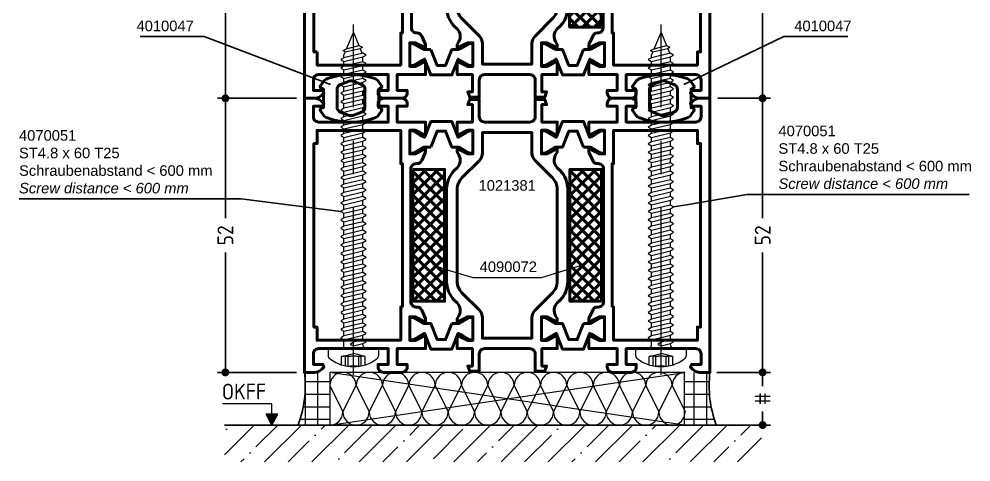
# Model space of a CAD drawing. Header units: millimetres. Extents: x 15 to 195, y 32 to 252.
# Drawn here: x 14.7 to 195.4, y 32.4 to 116.4 of the extents above; entities that cross this region are included whole.
import ezdxf

# ---------------------------------------------------------------- set-up
doc = ezdxf.new("R2010")
doc.units = ezdxf.units.MM
doc.linetypes.add('CENTER', pattern=[50.8, 31.75, -6.35, 6.35, -6.35])
doc.linetypes.add('HIDDEN', pattern=[9.525, 6.35, -3.175])
for name, color, linetype, lineweight in [('AM_5', 3, 'Continuous', 25), ('AM_C', 50, 'Continuous', 50), ('AM_S', 80, 'Continuous', 50), ('Cent3', 70, 'CENTER', 18), ('CHide4', 10, 'HIDDEN', 13), ('Cont2', 2, 'Continuous', 25), ('Cont3', 70, 'Continuous', 18), ('Cont4', 10, 'Continuous', 13)]:
    doc.layers.add(name, color=color, linetype=linetype, lineweight=lineweight)
doc.layers.add('WBC-GER-ENG', color=7, linetype='Continuous')
doc.styles.add('HBS_DIMTEXTSTYLE', font='isocp.shx')
doc.styles.add('SWISSL', font='swissl.ttf')
doc.dimstyles.new('Konstruktionsschnitt 1-1$0', dxfattribs={"dimscale": 0, "dimtxt": 3, "dimasz": 1.5, "dimexe": 1.5, "dimexo": 1.5, "dimgap": 1.5, "dimtad": 0, "dimdsep": 46, "dimtxsty": 'HBS_DIMTEXTSTYLE', "dimblk": 'PUNKT', "dimcen": 0, "dimclrd": 3, "dimclre": 3, "dimclrt": 2, "dimadec": 1, "dimazin": 2, "dimtfac": 0.7, "dimtofl": 0, "dimtmove": 0, "dimatfit": 3, "dimfxl": 0, "dimtolj": 1, "dimtzin": 0, "dimarcsym": 0})

# ---------------------------------------------------------------- blocks, each defined once
blk = doc.blocks.new('PUNKT')
at = {"color": 0, "linetype": 'Continuous'}
blk.add_line((-0.5, 0), (-1, 0), dxfattribs=at)
at = {"color": 0, "linetype": 'Continuous', "const_width": 0.5}
blk.add_lwpolyline([(-0.25, 0, 1), (0.25, 0, 1)], format="xyb", close=True, dxfattribs=at)
blk = doc.blocks.new('*D6')
at = {"layer": 'AM_5', "color": 3, "lineweight": -2, "transparency": 16777216}
for p, q in [((67.56, 218.39), (52.36, 218.39)), ((53.86, 216.89), (53.86, 163.49)), ((53.86, 102.89), (53.86, 156.29)), ((67.36, 101.39), (52.36, 101.39))]:
    blk.add_line(p, q, dxfattribs=at)
at = {"layer": 'AM_5', "color": 3, "lineweight": -2, "transparency": 16777216, "xscale": 1.5, "yscale": 1.5, "zscale": 1.5}
for p, rotation in [((53.86, 218.39), 90), ((53.86, 101.39), 270)]:
    blk.add_blockref('PUNKT', p, dxfattribs=dict(at, rotation=rotation))
at = {"layer": 'AM_5', "color": 2, "transparency": 16777216, "insert": (53.86, 159.89), "char_height": 3, "attachment_point": 5, "rotation": 90, "style": 'HBS_DIMTEXTSTYLE'}
blk.add_mtext('\\A1;117', dxfattribs=at)
blk = doc.blocks.new('*D7')
at = {"layer": 'AM_5', "color": 3, "lineweight": -2, "transparency": 16777216}
for p, q in [((147.36, 193.39), (157.36, 193.39)), ((155.86, 191.89), (155.86, 150.69)), ((155.86, 102.89), (155.86, 144.09)), ((147.36, 101.39), (157.36, 101.39))]:
    blk.add_line(p, q, dxfattribs=at)
at = {"layer": 'AM_5', "color": 3, "lineweight": -2, "transparency": 16777216, "xscale": 1.5, "yscale": 1.5, "zscale": 1.5}
for p, rotation in [((155.86, 193.39), 90), ((155.86, 101.39), 270)]:
    blk.add_blockref('PUNKT', p, dxfattribs=dict(at, rotation=rotation))
at = {"layer": 'AM_5', "color": 2, "transparency": 16777216, "insert": (155.86, 147.39), "char_height": 3, "attachment_point": 5, "rotation": 90, "style": 'HBS_DIMTEXTSTYLE'}
blk.add_mtext('\\A1;92', dxfattribs=at)
blk = doc.blocks.new('*D15')
at = {"layer": 'AM_5', "color": 3, "lineweight": -2, "transparency": 16777216}
for p, q in [((67.36, 101.39), (52.36, 101.39)), ((53.86, 99.89), (53.86, 78.63)), ((53.86, 50.89), (53.86, 72.15)), ((67.36, 49.39), (52.36, 49.39))]:
    blk.add_line(p, q, dxfattribs=at)
at = {"layer": 'AM_5', "color": 3, "lineweight": -2, "transparency": 16777216, "xscale": 1.5, "yscale": 1.5, "zscale": 1.5}
for p, rotation in [((53.86, 101.39), 90), ((53.86, 49.39), 270)]:
    blk.add_blockref('PUNKT', p, dxfattribs=dict(at, rotation=rotation))
at = {"layer": 'AM_5', "color": 2, "transparency": 16777216, "insert": (53.86, 75.39), "char_height": 3, "attachment_point": 5, "rotation": 90, "style": 'HBS_DIMTEXTSTYLE'}
blk.add_mtext('\\A1;52', dxfattribs=at)
blk = doc.blocks.new('*D16')
at = {"layer": 'AM_5', "color": 3, "lineweight": -2, "transparency": 16777216}
for p, q in [((147.36, 101.39), (157.36, 101.39)), ((155.86, 99.89), (155.86, 78.63)), ((155.86, 50.89), (155.86, 72.15)), ((147.36, 49.39), (157.36, 49.39))]:
    blk.add_line(p, q, dxfattribs=at)
at = {"layer": 'AM_5', "color": 3, "lineweight": -2, "transparency": 16777216, "xscale": 1.5, "yscale": 1.5, "zscale": 1.5}
for p, rotation in [((155.86, 101.39), 90), ((155.86, 49.39), 270)]:
    blk.add_blockref('PUNKT', p, dxfattribs=dict(at, rotation=rotation))
at = {"layer": 'AM_5', "color": 2, "transparency": 16777216, "insert": (155.86, 75.39), "char_height": 3, "attachment_point": 5, "rotation": 90, "style": 'HBS_DIMTEXTSTYLE'}
blk.add_mtext('\\A1;52', dxfattribs=at)
blk = doc.blocks.new('ws4070051')
at = {"layer": 'Cent3'}
blk.add_line((0, 5), (0, -61.5), dxfattribs=at)
at = {"layer": 'CHide4', "ltscale": 0.5}
for points in [[(-2.25, 3.14), (-2.25, 1.5)], [(-1.5, 3.34), (-1.5, 1.44)], [(-1, 3.43), (-1, 1.5)], [(1, 3.43), (1, 1.5)], [(1.5, 3.34), (1.5, 1.44)], [(2.25, 3.14), (2.25, 1.5)], [(-2.25, 1.5), (0, 0.9)], [(2.25, 1.5), (0, 0.9)]]:
    blk.add_lwpolyline(points, dxfattribs=at)
for centre, radius, start, end in [((0, 6.79), 3.5, 253.4149, 286.5851), ((-1.62, 4.82), 3.38, 259.3357, 280.6643), ((0, 9.6), 8.16, 262.9585, 277.0415), ((1.62, 4.82), 3.38, 259.3357, 280.6643)]:
    blk.add_arc(centre, radius, start, end, dxfattribs=at)
at = {"layer": 'Cont4'}
blk.add_line((-1.79, -0.7), (-1.79, -0.95), dxfattribs=at)
blk.add_lwpolyline([(0, 3.5, -0.163834), (4.35, 2.03, -0.234469), (4.75, 1.24), (4.75, 0), (-4.75, 0), (-4.75, 1.24, -0.234469), (-4.35, 2.03, -0.163834)], format="xyb", close=True, dxfattribs=at)
for points in [[(0, -0.52), (-1.79, -0.95), (-2.4, -1.3), (-1.79, -1.65), (0, -1.23), (0.61, -0.77), (0, -0.52)], [(-1.79, -1.65), (-1.79, -2.55)], [(-1.79, -1.65), (-1.79, -2.35)], [(1.79, -0.7), (1.79, -1.69)], [(-1.79, -3.25), (-1.79, -3.95)], [(-1.79, -3.25), (-1.79, -4.15)], [(1.79, -2.41), (1.79, -3.29)], [(-1.79, -4.85), (-1.79, -5.55)], [(-1.79, -4.85), (-1.79, -5.75)], [(1.79, -4.01), (1.79, -4.89)], [(-1.79, -6.45), (-1.79, -7.15)], [(-1.79, -6.45), (-1.79, -7.35)], [(1.79, -5.61), (1.79, -6.49)], [(1.79, -7.21), (1.79, -8.09)], [(-1.79, -8.05), (-1.79, -8.75)], [(-1.79, -8.05), (-1.79, -8.95)], [(1.79, -8.81), (1.79, -9.69)], [(-1.79, -9.65), (-1.79, -10.35)], [(-1.79, -9.65), (-1.79, -10.55)], [(1.79, -10.41), (1.79, -11.29)], [(-1.79, -11.25), (-1.79, -11.95)], [(-1.79, -11.25), (-1.79, -12.15)], [(1.79, -12.01), (1.79, -12.89)], [(-1.79, -12.85), (-1.79, -13.55)], [(-1.79, -12.85), (-1.79, -13.75)], [(-1.79, -14.45), (-1.79, -15.15)], [(-1.79, -14.45), (-1.79, -15.35)], [(1.79, -13.61), (1.79, -14.49)], [(-1.79, -16.05), (-1.79, -16.75)], [(-1.79, -16.05), (-1.79, -16.95)], [(1.79, -15.21), (1.79, -16.09)], [(-1.79, -17.65), (-1.79, -18.35)], [(-1.79, -17.65), (-1.79, -18.55)], [(1.79, -16.81), (1.79, -17.69)], [(-1.79, -19.25), (-1.79, -19.95)], [(-1.79, -19.25), (-1.79, -20.15)], [(1.79, -18.41), (1.79, -19.29)], [(-1.79, -20.85), (-1.79, -21.55)], [(-1.79, -20.85), (-1.79, -21.75)], [(1.79, -20.01), (1.79, -20.89)], [(1.79, -21.61), (1.79, -22.49)], [(-1.79, -22.45), (-1.79, -23.15)], [(-1.79, -22.45), (-1.79, -23.35)], [(1.79, -23.21), (1.79, -24.09)], [(-1.79, -24.05), (-1.79, -24.75)], [(-1.79, -24.05), (-1.79, -24.95)], [(1.79, -24.81), (1.79, -25.69)], [(-1.79, -25.65), (-1.79, -26.35)], [(-1.79, -25.65), (-1.79, -26.55)], [(1.79, -26.41), (1.79, -27.29)], [(-1.79, -27.25), (-1.79, -27.95)], [(-1.79, -27.25), (-1.79, -28.15)], [(-1.79, -28.85), (-1.79, -29.55)], [(-1.79, -28.85), (-1.79, -29.75)], [(1.79, -28.01), (1.79, -28.89)], [(-1.79, -30.45), (-1.79, -31.35)], [(-1.79, -30.45), (-1.79, -31.15)], [(1.79, -29.61), (1.79, -30.49)], [(-1.79, -32.05), (-1.79, -32.95)], [(1.79, -31.21), (1.79, -32.09)], [(-1.79, -33.65), (-1.79, -34.55)], [(1.79, -32.81), (1.79, -33.69)], [(-1.79, -35.25), (-1.79, -36.15)], [(1.79, -34.41), (1.79, -35.29)], [(1.79, -36.01), (1.79, -36.89)], [(-1.79, -36.85), (-1.79, -37.75)], [(1.79, -37.61), (1.79, -38.49)], [(-1.79, -38.45), (-1.79, -39.35)], [(1.79, -39.21), (1.79, -40.09)], [(-1.79, -40.05), (-1.79, -40.95)], [(1.79, -40.81), (1.79, -41.69)], [(-1.79, -41.65), (-1.79, -42.55)], [(-1.79, -43.25), (-1.79, -44.15)], [(1.79, -42.41), (1.79, -43.29)], [(-1.79, -44.85), (-1.79, -45.75)], [(1.79, -44.01), (1.79, -44.89)], [(-1.79, -46.45), (-1.79, -47.35)], [(1.79, -45.61), (1.79, -46.49)], [(-1.79, -48.05), (-1.79, -48.95)], [(1.79, -47.21), (1.79, -48.09)], [(-1.79, -49.65), (-1.79, -50.55)], [(1.79, -48.81), (1.79, -49.69)], [(1.79, -50.41), (1.79, -51.29)], [(-1.79, -51.25), (-1.79, -52.15)], [(1.79, -52.01), (1.79, -52.89)], [(-1.79, -52.85), (-1.79, -53.75)], [(1.79, -53.61), (1.79, -54.49)], [(-1.79, -54.45), (-1.79, -55.35)], [(-1.28, -56.91), (-1.65, -56.02)], [(1.79, -55.68), (1.55, -56.27)], [(1.79, -55.21), (1.79, -55.68)], [(1.29, -56.88), (0, -60), (-1.02, -57.53)]]:
    blk.add_lwpolyline(points, dxfattribs=at)
for points in [[(1.79, -2.41), (2.41, -2.05), (1.79, -1.69), (-1.79, -2.55), (-2.4, -2.9), (-1.79, -3.25)], [(1.79, -4.01), (2.41, -3.65), (1.79, -3.29), (-1.79, -4.15), (-2.4, -4.5), (-1.79, -4.85)], [(1.79, -5.61), (2.41, -5.25), (1.79, -4.89), (-1.79, -5.75), (-2.4, -6.1), (-1.79, -6.45)], [(1.79, -7.21), (2.41, -6.85), (1.79, -6.49), (-1.79, -7.35), (-2.4, -7.7), (-1.79, -8.05)], [(1.79, -8.81), (2.41, -8.45), (1.79, -8.09), (-1.79, -8.95), (-2.4, -9.3), (-1.79, -9.65)], [(1.79, -10.41), (2.41, -10.05), (1.79, -9.69), (-1.79, -10.55), (-2.4, -10.9), (-1.79, -11.25)], [(1.79, -12.01), (2.41, -11.65), (1.79, -11.29), (-1.79, -12.15), (-2.4, -12.5), (-1.79, -12.85)], [(1.79, -13.61), (2.41, -13.25), (1.79, -12.89), (-1.79, -13.75), (-2.4, -14.1), (-1.79, -14.45)], [(1.79, -15.21), (2.41, -14.85), (1.79, -14.49), (-1.79, -15.35), (-2.4, -15.7), (-1.79, -16.05)], [(1.79, -16.81), (2.41, -16.45), (1.79, -16.09), (-1.79, -16.95), (-2.4, -17.3), (-1.79, -17.65)], [(1.79, -18.41), (2.41, -18.05), (1.79, -17.69), (-1.79, -18.55), (-2.4, -18.9), (-1.79, -19.25)], [(1.79, -20.01), (2.41, -19.65), (1.79, -19.29), (-1.79, -20.15), (-2.4, -20.5), (-1.79, -20.85)], [(1.79, -21.61), (2.41, -21.25), (1.79, -20.89), (-1.79, -21.75), (-2.4, -22.1), (-1.79, -22.45)], [(1.79, -23.21), (2.41, -22.85), (1.79, -22.49), (-1.79, -23.35), (-2.4, -23.7), (-1.79, -24.05)], [(1.79, -24.81), (2.41, -24.45), (1.79, -24.09), (-1.79, -24.95), (-2.4, -25.3), (-1.79, -25.65)], [(1.79, -26.41), (2.41, -26.05), (1.79, -25.69), (-1.79, -26.55), (-2.4, -26.9), (-1.79, -27.25)], [(1.79, -28.01), (2.41, -27.65), (1.79, -27.29), (-1.79, -28.15), (-2.4, -28.5), (-1.79, -28.85)], [(1.79, -29.61), (2.41, -29.25), (1.79, -28.89), (-1.79, -29.75), (-2.4, -30.1), (-1.79, -30.45)], [(1.79, -31.21), (2.41, -30.85), (1.79, -30.49), (-1.79, -31.35), (-2.4, -31.7), (-1.79, -32.05)], [(1.79, -32.81), (2.41, -32.45), (1.79, -32.09), (-1.79, -32.95), (-2.4, -33.3), (-1.79, -33.65)], [(1.79, -34.41), (2.41, -34.05), (1.79, -33.69), (-1.79, -34.55), (-2.4, -34.9), (-1.79, -35.25)], [(1.79, -36.01), (2.41, -35.65), (1.79, -35.29), (-1.79, -36.15), (-2.4, -36.5), (-1.79, -36.85)], [(1.79, -37.61), (2.41, -37.25), (1.79, -36.89), (-1.79, -37.75), (-2.4, -38.1), (-1.79, -38.45)], [(1.79, -39.21), (2.41, -38.85), (1.79, -38.49), (-1.79, -39.35), (-2.4, -39.7), (-1.79, -40.05)], [(1.79, -40.81), (2.41, -40.45), (1.79, -40.09), (-1.79, -40.95), (-2.4, -41.3), (-1.79, -41.65)], [(1.79, -42.41), (2.41, -42.05), (1.79, -41.69), (-1.79, -42.55), (-2.4, -42.9), (-1.79, -43.25)], [(1.79, -44.01), (2.41, -43.65), (1.79, -43.29), (-1.79, -44.15), (-2.4, -44.5), (-1.79, -44.85)], [(1.79, -45.61), (2.41, -45.25), (1.79, -44.89), (-1.79, -45.75), (-2.4, -46.1), (-1.79, -46.45)], [(1.79, -47.21), (2.41, -46.85), (1.79, -46.49), (-1.79, -47.35), (-2.4, -47.7), (-1.79, -48.05)], [(1.79, -48.81), (2.41, -48.45), (1.79, -48.09), (-1.79, -48.95), (-2.4, -49.3), (-1.79, -49.65)], [(1.79, -50.41), (2.41, -50.05), (1.79, -49.69), (-1.79, -50.55), (-2.4, -50.9), (-1.79, -51.25)], [(1.79, -52.01), (2.41, -51.65), (1.79, -51.29), (-1.79, -52.15), (-2.4, -52.5), (-1.79, -52.85)], [(1.79, -53.61), (2.41, -53.25), (1.79, -52.89), (-1.79, -53.75), (-2.4, -54.1), (-1.79, -54.45)], [(1.79, -55.21), (2.41, -54.85), (1.79, -54.49), (-1.79, -55.35), (-2.4, -55.7), (-1.79, -56.05)], [(1.55, -56.27), (1.97, -56.55), (1.29, -56.88), (-1.02, -57.53), (-1.7, -57.2), (-1.28, -56.91)]]:
    blk.add_lwpolyline(points, close=True, dxfattribs=at)
for centre, start, end in [((-2.49, -0.7), 0, 90), ((2.49, -0.7), 90, 180)]:
    blk.add_arc(centre, 0.7, start, end, dxfattribs=at)
blk = doc.blocks.new('*S37')
at = {"layer": 'WBC-GER-ENG', "color": 3}
for p, q in [((152.86, 83.17), (141.43, 81.21)), ((195.05, 83.17), (152.86, 83.17))]:
    blk.add_line(p, q, dxfattribs=at)
at = {"layer": 'WBC-GER-ENG', "color": 3, "linetype": 'Continuous'}
blk.add_line((141.43, 81.21), (138.96, 80.79), dxfattribs=at)
at = {"layer": 'WBC-GER-ENG', "color": 2, "insert": (158.86, 84.17), "char_height": 2, "attachment_point": 7, "style": 'SWISSL'}
blk.add_mtext('4070051\\PST4.8 x 60 T25\\PSchraubenabstand < 600 mm\\P\\fSwis721 Lt BT|b0|i1|c0|p34;Screw distance < 600 mm', dxfattribs=at)
blk = doc.blocks.new('*S38')
at = {"layer": 'WBC-GER-ENG', "color": 3}
for p, q in [((14.68, 82.32), (56.86, 82.32)), ((56.86, 82.32), (73.27, 80.26))]:
    blk.add_line(p, q, dxfattribs=at)
at = {"layer": 'WBC-GER-ENG', "color": 3, "linetype": 'Continuous'}
blk.add_line((73.27, 80.26), (75.75, 79.94), dxfattribs=at)
at = {"layer": 'WBC-GER-ENG', "color": 2, "insert": (14.68, 83.32), "char_height": 2, "attachment_point": 7, "style": 'SWISSL'}
blk.add_mtext('4070051\\PST4.8 x 60 T25\\PSchraubenabstand < 600 mm\\P\\fSwis721 Lt BT|b0|i1|c0|p34;Screw distance < 600 mm', dxfattribs=at)
blk = doc.blocks.new('*S39')
at = {"layer": 'AM_5', "color": 3}
for p, q in [((159.86, 113.1), (143.16, 105.11)), ((172.02, 113.1), (159.86, 113.1))]:
    blk.add_line(p, q, dxfattribs=at)
at = {"layer": 'AM_5', "color": 3, "linetype": 'Continuous'}
blk.add_line((143.16, 105.11), (140.9, 104.03), dxfattribs=at)
at = {"layer": 'AM_5', "color": 2, "insert": (161.86, 114.1), "char_height": 2, "attachment_point": 7, "style": 'SWISSL'}
blk.add_mtext('4010047', dxfattribs=at)
blk = doc.blocks.new('*S40')
at = {"layer": 'AM_5', "color": 3}
for p, q in [((37.71, 113.1), (49.86, 113.1)), ((49.86, 113.1), (71.49, 104.91))]:
    blk.add_line(p, q, dxfattribs=at)
at = {"layer": 'AM_5', "color": 3, "linetype": 'Continuous'}
blk.add_line((71.49, 104.91), (73.82, 104.03), dxfattribs=at)
at = {"layer": 'AM_5', "color": 2, "insert": (47.86, 114.1), "char_height": 2, "attachment_point": 9, "style": 'SWISSL'}
blk.add_mtext('4010047', dxfattribs=at)
blk = doc.blocks.new('*D28')
at = {"layer": 'AM_5', "color": 3, "lineweight": -2, "transparency": 16777216}
for p, q in [((147.16, 49.39), (157.36, 49.39)), ((155.86, 47.89), (155.86, 46.79)), ((155.86, 40.89), (155.86, 41.99)), ((147.16, 39.39), (157.36, 39.39))]:
    blk.add_line(p, q, dxfattribs=at)
at = {"layer": 'AM_5', "color": 3, "lineweight": -2, "transparency": 16777216, "xscale": 1.5, "yscale": 1.5, "zscale": 1.5}
for p, rotation in [((155.86, 49.39), 90), ((155.86, 39.39), 270)]:
    blk.add_blockref('PUNKT', p, dxfattribs=dict(at, rotation=rotation))
at = {"layer": 'AM_5', "color": 2, "transparency": 16777216, "insert": (155.86, 44.39), "char_height": 3, "attachment_point": 5, "rotation": 90, "style": 'HBS_DIMTEXTSTYLE'}
blk.add_mtext('\\A1;#', dxfattribs=at)
blk = doc.blocks.new('WI4010047')
for points in [[(4.36, 3.73, 0.156567), (3.63, 3.18), (3.05, 2.35, 0.493145), (3.2, 1.9), (3.6, 1.75), (3.6, -1.75), (3.2, -1.9, 0.493145), (3.05, -2.35), (3.63, -3.18, 0.156567), (4.36, -3.73, 0.17099), (13.34, -3.73, 0.156567), (14.07, -3.18), (14.65, -2.35, 0.493145), (14.5, -1.9), (14.1, -1.75), (14.1, 1.75), (14.5, 1.9, 0.493145), (14.65, 2.35), (14.07, 3.18, 0.156567), (13.34, 3.73, 0.17099), (4.36, 3.73)], [(8.51, 3.24, -0.176327), (9.19, 3.24), (10.84, 2.64, -0.315299), (11.5, 1.7), (11.5, -1.7, -0.315299), (10.84, -2.64), (9.19, -3.24, -0.176327), (8.51, -3.24), (6.86, -2.64, -0.315299), (6.2, -1.7), (6.2, 1.7, -0.315299), (6.86, 2.64), (8.51, 3.24)]]:
    blk.add_lwpolyline(points, format="xyb", close=True)
blk = doc.blocks.new('WI1021354')
for points in [[(3.6, 108), (2, 108), (2, 88.5, 0.414214), (3, 87.5), (15.9, 87.5), (15.9, 90.5), (14, 90.5), (14, 91, -0.414214), (15, 92), (18.5, 92, -0.414214), (19.5, 91), (19.5, 90.5), (17.6, 90.5), (17.6, 87.5), (23, 87.5), (23, 84.95), (21, 85.95), (20, 85.95), (20, 81.45), (21, 81.45), (23, 82.45), (23, 81.8), (22.27, 80.19, -0.294108), (21.36, 79.6), (21.3, 79.6, 0.414214), (20.3, 78.6), (20.3, 13.4, 0.414214), (21.3, 12.4), (21.36, 12.4, -0.294108), (22.27, 11.81), (23, 10.2), (23, 9.55), (21, 10.55), (20, 10.55), (20, 6.05), (21, 6.05), (23, 7.05), (23, 4.5), (17.6, 4.5), (17.6, 1.5), (19.5, 1.5), (19.5, 1, -0.414214), (18.5, 0), (15, 0, -0.414214), (14, 1), (14, 1.5), (15.9, 1.5), (15.9, 4.5), (2.7, 4.5, 0.414214), (1.7, 3.5), (1.7, 1.5), (3.5, 1.5), (3.71, 0.99), (3.31, 0.59, -0.198912), (1.9, 0), (0, 0), (0, 117), (4.8, 117), (4.8, 114.5), (3.8, 114.5), (3.8, 115.5), (2.3, 115.5, 0.414214), (1.5, 114.7), (1.5, 110.3, 0.414214), (2.3, 109.5), (3.8, 109.5), (3.8, 110.5), (4.8, 110.5), (4.8, 107), (3.8, 107), (3.8, 107.8, 0.414214), (3.6, 108)], [(34.2, 87.5), (42.8, 87.5, 0.414214), (43.8, 88.5), (43.8, 91.8), (45.62, 91.8), (45.99, 90.8), (45.1, 90.8), (45.1, 87.5), (48, 87.5), (48, 84.95), (46, 85.95), (45, 85.95), (45, 81.45), (46, 81.45), (48, 82.45), (48, 81.8), (47.68, 81.25, 0.339454), (48, 78.83), (48.54, 78.29, -0.198912), (50, 74.76), (50, 17.24, -0.198912), (48.54, 13.71), (48, 13.17, 0.339454), (47.68, 10.75), (48, 10.2), (48, 9.55), (46, 10.55), (45, 10.55), (45, 6.05), (46, 6.05), (48, 7.05), (48, 4.5), (45.1, 4.5), (45.1, 1.2), (45.99, 1.2), (45.62, 0.2), (43.8, 0.2), (43.8, 3.5, 0.414214), (42.8, 4.5), (34.2, 4.5, 0.414214), (33.2, 3.5), (33.2, 0.2), (31.38, 0.2), (31.01, 1.2), (31.9, 1.2), (31.9, 4.5), (29, 4.5), (29, 7.05), (31, 6.05), (32, 6.05), (32, 10.55), (31, 10.55), (29, 9.55), (29, 10.2), (29.32, 10.75, 0.339454), (29, 13.17), (28.46, 13.71, -0.198912), (27, 17.24), (27, 74.76, -0.198912), (28.46, 78.29), (29, 78.83, 0.339454), (29.32, 81.25), (29, 81.8), (29, 82.45), (31, 81.45), (32, 81.45), (32, 85.95), (31, 85.95), (29, 84.95), (29, 87.5), (31.9, 87.5), (31.9, 90.8), (31.01, 90.8), (31.38, 91.8), (33.2, 91.8), (33.2, 88.5, 0.414214)], [(54, 10.2), (54, 9.55), (56, 10.55), (57, 10.55), (57, 6.05), (56, 6.05), (54, 7.05), (54, 4.5), (59.4, 4.5), (59.4, 1.5), (57.5, 1.5), (57.5, 1, 0.414214), (58.5, 0), (62, 0, 0.414214), (63, 1), (63, 1.5), (61.1, 1.5), (61.1, 4.5), (74.3, 4.5, -0.414214), (75.3, 3.5), (75.3, 1.5), (73.5, 1.5), (73.29, 0.99), (73.69, 0.59, 0.198912), (75.1, 0), (77, 0), (77, 92), (75.1, 92, 0.198912), (73.69, 91.41), (73.29, 91.01), (73.5, 90.5), (75.3, 90.5), (75.3, 88.5, -0.414214), (74.3, 87.5), (61.1, 87.5), (61.1, 90.5), (63, 90.5), (63, 91, 0.414214), (62, 92), (58.5, 92, 0.414214), (57.5, 91), (57.5, 90.5), (59.4, 90.5), (59.4, 87.5), (54, 87.5), (54, 84.95), (56, 85.95), (57, 85.95), (57, 81.45), (56, 81.45), (54, 82.45), (54, 81.8), (54.73, 80.19, 0.294108), (55.64, 79.6), (55.7, 79.6, -0.414214), (56.7, 78.6), (56.7, 13.4, -0.414214), (55.7, 12.4), (55.64, 12.4, 0.294108), (54.73, 11.81), (54, 10.2)], [(23.99, 82.75), (22.87, 82.75, 0.131652), (22.47, 82.64), (20.66, 81.6), (20, 81.6), (20, 85.8), (20.66, 85.8), (22, 85.03), (22.49, 84.74), (22.79, 84.57), (24, 87.58), (28, 87.58), (29.21, 84.57), (31.34, 85.8), (32, 85.8), (32, 81.6), (31.34, 81.6), (29.53, 82.64, 0.131652), (29.13, 82.75), (28.01, 82.75), (26.79, 85.78), (25.21, 85.78)], [(53.01, 82.75), (54.13, 82.75, -0.131652), (54.53, 82.64), (56.34, 81.6), (57, 81.6), (57, 85.8), (56.34, 85.8), (55, 85.03), (54.51, 84.74), (54.21, 84.57), (53, 87.58), (49, 87.58), (47.79, 84.57), (45.66, 85.8), (45, 85.8), (45, 81.6), (45.66, 81.6), (47.47, 82.64, -0.131652), (47.87, 82.75), (48.99, 82.75), (50.21, 85.78), (51.79, 85.78)], [(29, 17.24, 0.198912), (29.88, 15.12), (33.21, 11.79, -0.198912), (33.8, 10.37), (33.8, 6.5), (43.2, 6.5), (43.2, 10.37, -0.198912), (43.79, 11.79), (47.12, 15.12, 0.198912), (48, 17.24), (48, 74.76, 0.198912), (47.12, 76.88), (43.79, 80.21, -0.198912), (43.2, 81.63), (43.2, 85.5), (33.8, 85.5), (33.8, 81.63, -0.198912), (33.21, 80.21), (29.88, 76.88, 0.198912), (29, 74.76)], [(23.99, 9.25), (22.87, 9.25, -0.131652), (22.47, 9.36), (20.66, 10.4), (20, 10.4), (20, 6.2), (20.66, 6.2), (22, 6.97), (22.49, 7.26), (22.79, 7.43), (24, 4.43), (28, 4.43), (29.21, 7.43), (31.34, 6.2), (32, 6.2), (32, 10.4), (31.34, 10.4), (29.53, 9.36, -0.131652), (29.13, 9.25), (28.01, 9.25), (26.79, 6.23), (25.21, 6.23)], [(53.01, 9.25), (54.13, 9.25, 0.131652), (54.53, 9.36), (56.34, 10.4), (57, 10.4), (57, 6.2), (56.34, 6.2), (55, 6.97), (54.51, 7.26), (54.21, 7.43), (53, 4.43), (49, 4.43), (47.79, 7.43), (45.66, 6.2), (45, 6.2), (45, 10.4), (45.66, 10.4), (47.47, 9.36, 0.131652), (47.87, 9.25), (48.99, 9.25), (50.21, 6.23), (51.79, 6.23)]]:
    blk.add_lwpolyline(points, format="xyb", close=True)
for points in [[(2.4, 8.8), (1.8, 8.8), (1.8, 83.2), (2.4, 83.2), (2.4, 85.7), (18.3, 85.7), (18.3, 79.6), (18.6, 79.6), (18.6, 12.4), (18.3, 12.4), (18.3, 6.3), (2.4, 6.3), (2.4, 8.8)], [(58.4, 79.6), (58.7, 79.6), (58.7, 85.7), (74.6, 85.7), (74.6, 83.2), (75.2, 83.2), (75.2, 8.8), (74.6, 8.8), (74.6, 6.3), (58.7, 6.3), (58.7, 12.4), (58.4, 12.4), (58.4, 79.6)]]:
    blk.add_lwpolyline(points, close=True)
blk = doc.blocks.new('WI1021381')
for points in [[(23, 10.2), (22.27, 11.81, 0.294108), (21.36, 12.4), (21.2, 12.4, -0.414214), (20.2, 13.4), (20.2, 38.6, -0.414214), (21.2, 39.6), (21.36, 39.6, 0.294108), (22.27, 40.19), (23, 41.8), (23, 42.45), (21, 41.45), (20, 41.45), (20, 45.95), (21, 45.95), (23, 44.95), (23, 47.5), (17.6, 47.5), (17.6, 50.5), (19.5, 50.5), (19.5, 51, 0.414214), (18.5, 52), (15, 52, 0.414214), (14, 51), (14, 50.5), (15.9, 50.5), (15.9, 47.5), (2.7, 47.5, -0.414214), (1.7, 48.5), (1.7, 50.5), (3.5, 50.5), (3.71, 51.01), (3.31, 51.41, 0.198912), (1.9, 52), (0, 52), (0, 0), (1.9, 0, 0.198912), (3.31, 0.59), (3.71, 0.99), (3.5, 1.5), (1.7, 1.5), (1.7, 3.5, -0.414214), (2.7, 4.5), (15.9, 4.5), (15.9, 1.5), (14, 1.5), (14, 1, 0.414214), (15, 0), (18.5, 0, 0.414214), (19.5, 1), (19.5, 1.5), (17.6, 1.5), (17.6, 4.5), (23, 4.5), (23, 7.05), (21, 6.05), (20, 6.05), (20, 10.55), (21, 10.55), (23, 9.55), (23, 10.2)], [(54, 10.2), (54.73, 11.81, -0.294108), (55.64, 12.4), (55.8, 12.4, 0.414214), (56.8, 13.4), (56.8, 38.6, 0.414214), (55.8, 39.6), (55.64, 39.6, -0.294108), (54.73, 40.19), (54, 41.8), (54, 42.45), (56, 41.45), (57, 41.45), (57, 45.95), (56, 45.95), (54, 44.95), (54, 47.5), (59.4, 47.5), (59.4, 50.5), (57.5, 50.5), (57.5, 51, -0.414214), (58.5, 52), (62, 52, -0.414214), (63, 51), (63, 50.5), (61.1, 50.5), (61.1, 47.5), (74.3, 47.5, 0.414214), (75.3, 48.5), (75.3, 50.5), (73.5, 50.5), (73.29, 51.01), (73.69, 51.41, -0.198912), (75.1, 52), (77, 52), (77, 0), (75.1, 0, -0.198912), (73.69, 0.59), (73.29, 0.99), (73.5, 1.5), (75.3, 1.5), (75.3, 3.5, 0.414214), (74.3, 4.5), (61.1, 4.5), (61.1, 1.5), (63, 1.5), (63, 1, -0.414214), (62, 0), (58.5, 0, -0.414214), (57.5, 1), (57.5, 1.5), (59.4, 1.5), (59.4, 4.5), (54, 4.5), (54, 7.05), (56, 6.05), (57, 6.05), (57, 10.55), (56, 10.55), (54, 9.55), (54, 10.2)], [(23.99, 42.75), (22.87, 42.75, 0.131652), (22.47, 42.64), (20.66, 41.6), (20, 41.6), (20, 45.8), (20.66, 45.8), (22, 45.03), (22.49, 44.75), (22.79, 44.57), (24, 47.58), (28, 47.58), (29.21, 44.57), (31.34, 45.8), (32, 45.8), (32, 41.6), (31.34, 41.6), (29.53, 42.64, 0.131652), (29.13, 42.75), (28.01, 42.75), (26.79, 45.78), (25.21, 45.78)], [(48.99, 42.75), (47.87, 42.75, 0.131652), (47.47, 42.64), (45.66, 41.6), (45, 41.6), (45, 45.8), (45.66, 45.8), (47, 45.03), (47.49, 44.74), (47.79, 44.57), (49, 47.58), (53, 47.58), (54.21, 44.57), (56.34, 45.8), (57, 45.8), (57, 41.6), (56.34, 41.6), (54.53, 42.64, 0.131652), (54.13, 42.75), (53.01, 42.75), (51.79, 45.78), (50.21, 45.78)], [(48, 34.76, 0.198912), (47.12, 36.88), (43.79, 40.21, -0.198912), (43.2, 41.63), (43.2, 45.5), (33.8, 45.5), (33.8, 41.63, -0.198912), (33.21, 40.21), (29.88, 36.88, 0.198912), (29, 34.76), (29, 17.24, 0.198912), (29.88, 15.12), (33.21, 11.79, -0.198912), (33.8, 10.37), (33.8, 6.5), (43.2, 6.5), (43.2, 10.37, -0.198912), (43.79, 11.79), (47.12, 15.12, 0.198912), (48, 17.24)], [(23.99, 9.25), (22.87, 9.25, -0.131652), (22.47, 9.36), (20.66, 10.4), (20, 10.4), (20, 6.2), (20.66, 6.2), (22, 6.97), (22.49, 7.26), (22.79, 7.43), (24, 4.43), (28, 4.43), (29.21, 7.43), (31.34, 6.2), (32, 6.2), (32, 10.4), (31.34, 10.4), (29.53, 9.36, -0.131652), (29.13, 9.25), (28.01, 9.25), (26.79, 6.23), (25.21, 6.23)], [(53.01, 9.25), (54.13, 9.25, 0.131652), (54.53, 9.36), (56.34, 10.4), (57, 10.4), (57, 6.2), (56.34, 6.2), (55, 6.97), (54.51, 7.26), (54.21, 7.43), (53, 4.43), (49, 4.43), (47.79, 7.43), (45.66, 6.2), (45, 6.2), (45, 10.4), (45.66, 10.4), (47.47, 9.36, 0.131652), (47.87, 9.25), (48.99, 9.25), (50.21, 6.23), (51.79, 6.23)]]:
    blk.add_lwpolyline(points, format="xyb", close=True)
blk.add_lwpolyline([(29, 10.2), (29.32, 10.75, 0.339454), (29, 13.17), (28.46, 13.71, -0.198912), (27, 17.24), (27, 34.76, -0.198912), (28.46, 38.29), (29, 38.83, 0.339454), (29.32, 41.25), (29, 41.8), (29, 42.45), (31, 41.45), (32, 41.45), (32, 45.95), (31, 45.95), (29, 44.95), (29, 47.5), (31.9, 47.5), (31.9, 50.8), (31.01, 50.8), (31.38, 51.8), (33.2, 51.8), (33.2, 48.5, 0.414214), (34.2, 47.5), (42.8, 47.5, 0.414214), (43.8, 48.5), (43.8, 51.8), (45.62, 51.8), (45.99, 50.8), (45.1, 50.8), (45.1, 47.5), (48, 47.5), (48, 44.95), (46, 45.95), (45, 45.95), (45, 41.45), (46, 41.45), (48, 42.45), (48, 41.8), (47.68, 41.25, 0.339454), (48, 38.83), (48.54, 38.29, -0.198912), (50, 34.76), (50, 17.24, -0.198912), (48.54, 13.71), (48, 13.17, 0.339454), (47.68, 10.75), (48, 10.2), (48, 9.55), (46, 10.55), (45, 10.55), (45, 6.05), (46, 6.05), (48, 7.05), (48, 4.5), (45.1, 4.5), (45.1, 1.2), (45.99, 1.2), (45.62, 0.2), (43.8, 0.2), (43.8, 3.5, 0.414214), (42.8, 4.5), (34.2, 4.5, 0.414214), (33.2, 3.5), (33.2, 0.2), (31.38, 0.2), (31.01, 1.2), (31.9, 1.2), (31.9, 4.5), (29, 4.5), (29, 7.05), (31, 6.05), (32, 6.05), (32, 10.55), (31, 10.55), (29, 9.55), (29, 10.2), (29.32, 10.75)], format="xyb")
for points in [[(18.6, 39.6), (18.3, 39.6), (18.3, 45.9), (2.4, 45.9), (2.4, 43.4), (1.8, 43.4), (1.8, 8.6), (2.4, 8.6), (2.4, 6.1), (18.3, 6.1), (18.3, 12.4), (18.6, 12.4), (18.6, 39.6)], [(58.4, 39.6), (58.7, 39.6), (58.7, 45.9), (74.6, 45.9), (74.6, 43.4), (75.2, 43.4), (75.2, 8.6), (74.6, 8.6), (74.6, 6.1), (58.7, 6.1), (58.7, 12.4), (58.4, 12.4), (58.4, 39.6)]]:
    blk.add_lwpolyline(points, close=True)
blk = doc.blocks.new('WI4090072')
h = blk.add_hatch()
h.set_pattern_fill('ANSI37', color=256, scale=0.5, style=0)
h.set_pattern_definition([(45, (0, 0.4), (-1.12253, 1.12253), []), (135, (0, 0.4), (-1.12253, -1.12253), [])])
h.paths.add_polyline_path([(12.5, 6.4), (-12.5, 6.4), (-12.5, 0.4), (12.5, 0.4)])
blk.add_lwpolyline([(12.5, 6.4), (12.5, 0.4), (-12.5, 0.4), (-12.5, 6.4), (12.5, 6.4)], close=True)
blk = doc.blocks.new('WI4090076')
h = blk.add_hatch()
h.set_pattern_fill('ANSI37', color=256, scale=0.5)
h.paths.add_polyline_path([(32.5, 0.35), (32.5, 6.35), (-32.5, 6.35), (-32.5, 0.35)])
blk.add_lwpolyline([(32.5, 6.35), (32.5, 0.35), (-32.5, 0.35), (-32.5, 6.35), (32.5, 6.35)], close=True)

msp = doc.modelspace()

# ---------------------------------------------------------------- hatches: boundary and pattern name
at = {"layer": 'Cont3'}
h = msp.add_hatch(dxfattribs=at)
h.set_pattern_fill('ANSI37', color=256, scale=0.75, angle=45)
h.paths.add_polyline_path([(73.664, 49.392), (68.864, 49.392, -0.1205034), (67.662, 39.392), (73.664, 39.392)])
h = msp.add_hatch(dxfattribs=at)
h.set_pattern_fill('ANSI37', color=256, scale=0.75, angle=45)
h.paths.add_polyline_path([(141.064, 49.392), (145.864, 49.392, 0.1205034), (147.065, 39.392), (141.064, 39.392)])
msp.add_hatch(color=256, dxfattribs=at).paths.add_polyline_path([(61.602, 41.488), (63.791, 41.488), (62.696, 39.392)])
h = msp.add_hatch(dxfattribs=at)
h.set_pattern_fill('ANSI35', color=256)
h.set_pattern_definition([(45, (-171.581, -20.871), (-4.49013, 4.49013), []), (45, (-167.091, -20.871), (-4.49013, 4.49013), [7.9375, -1.5875, 0, -1.5875])])
h.paths.add_polyline_path([(155.664, 39.392), (53.664, 39.392), (53.664, 32.392), (155.664, 32.392)])

# ---------------------------------------------------------------- linework, layer by layer
at = {"layer": 'Cont2'}
msp.add_line((53.664, 39.392), (155.664, 39.392), dxfattribs=at)
for centre, start, end in [((47.818, 46.849), 339.40746, 6.89229), ((166.909, 46.849), 173.10771, 200.59254)]:
    msp.add_arc(centre, 21.199, start, end, dxfattribs=at)
at = {"layer": 'Cont3'}
for p, q in [((62.696, 43.392), (53.329, 43.392)), ((62.696, 41.488), (62.696, 43.392)), ((62.696, 39.392), (61.602, 41.488)), ((63.791, 41.488), (61.602, 41.488)), ((62.696, 39.392), (63.791, 41.488))]:
    msp.add_line(p, q, dxfattribs=at)
for points in [[(93.194, 69.827), (95.534, 68.947), (100.864, 67.406), (113.864, 67.406), (121.487, 69.713)], [(73.663, 39.392), (141.036, 39.392), (141.036, 49.393), (73.663, 49.393), (73.663, 39.392)], [(88.685, 46.893), (91.163, 41.892)], [(91.163, 41.892), (93.685, 46.893)], [(93.685, 46.893), (96.163, 41.892)], [(96.163, 41.892), (98.685, 46.893)], [(98.685, 46.893), (101.163, 41.892)], [(101.163, 41.892), (103.685, 46.893)], [(103.685, 46.893), (106.163, 41.892)], [(106.163, 41.892), (108.685, 46.893)], [(108.685, 46.893), (111.163, 41.892)], [(111.163, 41.892), (113.685, 46.893)], [(113.685, 46.893), (116.163, 41.892)], [(116.163, 41.892), (118.685, 46.893)], [(118.685, 46.893), (121.163, 41.892)], [(121.163, 41.892), (123.685, 46.893)], [(123.685, 46.893), (126.163, 41.892)], [(126.163, 41.892), (128.685, 46.893)], [(128.685, 46.893), (131.163, 41.892)], [(131.163, 41.892), (133.685, 46.893)], [(133.685, 46.893), (136.163, 41.892)], [(136.163, 41.892), (138.685, 46.893)], [(138.685, 46.893), (141.163, 41.892)]]:
    msp.add_lwpolyline(points, dxfattribs=at)
for points in [[(73.685, 46.893), (76.163, 41.892), (78.685, 46.893, 1)], [(81.163, 41.892), (83.685, 46.893, 1), (78.685, 46.893)], [(88.685, 46.893, 1), (83.685, 46.893), (86.163, 41.892)]]:
    msp.add_lwpolyline(points, format="xyb", close=True, dxfattribs=at)
for centre, start, end in [((91.185, 46.893), 0, 180), ((96.185, 46.893), 0, 180), ((101.185, 46.893), 0, 180), ((106.185, 46.893), 0, 180), ((111.185, 46.893), 0, 180), ((116.185, 46.893), 0, 180), ((121.185, 46.893), 0, 180), ((126.185, 46.893), 0, 180), ((131.185, 46.893), 0, 180), ((136.185, 46.893), 0, 180), ((141.185, 46.893), 90.7453, 180), ((73.663, 41.892), 270, 0), ((78.663, 41.892), 180, 0), ((83.663, 41.892), 180, 0), ((88.663, 41.892), 180, 0), ((93.663, 41.892), 180, 0), ((98.663, 41.892), 180, 0), ((103.663, 41.892), 180, 0), ((108.663, 41.892), 180, 0), ((113.663, 41.892), 180, 0), ((118.663, 41.892), 180, 0), ((123.663, 41.892), 180, 0), ((128.663, 41.892), 180, 0), ((133.663, 41.892), 180, 0), ((138.663, 41.892), 180, 0)]:
    msp.add_arc(centre, 2.5, start, end, dxfattribs=at)
at = {"layer": 'Cont4'}
for points in [[(73.663, 39.392), (141.036, 49.393)], [(141.036, 39.392), (73.663, 49.393)]]:
    msp.add_lwpolyline(points, dxfattribs=at)

# ---------------------------------------------------------------- block references
at = {"rotation": 180}
for p in [(78.164, 53.892), (136.564, 53.892)]:
    msp.add_blockref('ws4070051', p, dxfattribs=at)
at = {"layer": 'AM_5'}
for name in ['*S40', '*S39']:
    msp.add_blockref(name, (0, 0), dxfattribs=at)
at = {"layer": 'AM_C'}
for name, p, rotation in [('WI4090076', (118.864, 147.392), 270), ('WI4010047', (145.864, 101.392), 180), ('WI4090072', (95.864, 75.393), 89.99999999999999), ('WI4090072', (118.864, 75.393), 270)]:
    msp.add_blockref(name, p, dxfattribs=dict(at, rotation=rotation))
msp.add_blockref('WI4010047', (68.864, 101.392), dxfattribs=at)
at = {"layer": 'AM_S'}
msp.add_blockref('WI1021354', (68.864, 101.392), dxfattribs=at)
at = {"layer": 'AM_S', "rotation": 180}
msp.add_blockref('WI1021381', (145.864, 101.393), dxfattribs=at)
at = {"layer": 'WBC-GER-ENG'}
for name in ['*S37', '*S38']:
    msp.add_blockref(name, (0, 0), dxfattribs=at)

# ---------------------------------------------------------------- texts
at = {"layer": 'AM_5', "color": 2}
for s, insert, char_height, attachment_point, style in [('1021381', (107.364, 84.846), 2, 5, 'SWISSL'), ('4090072', (102.135, 68.406), 2, 7, 'SWISSL'), ('OKFF', (57.388, 45.739), 3, 5, 'HBS_DIMTEXTSTYLE')]:
    msp.add_mtext(s, dxfattribs=dict(at, insert=insert, char_height=char_height, attachment_point=attachment_point, style=style))

# ---------------------------------------------------------------- dimensions: what is measured, and where the dimension line sits
at = {"layer": 'AM_5'}
for base, p1, p2, picture, middle in [((53.865, 218.392), (68.864, 101.392), (69.065, 218.392), '*D6', (53.865, 159.892)), ((155.865, 193.392), (145.864, 101.393), (145.865, 193.392), '*D7', (155.865, 147.393)), ((53.865, 101.392), (68.864, 49.392), (68.864, 101.392), '*D15', (53.865, 75.392)), ((155.865, 101.392), (145.864, 49.393), (145.864, 101.392), '*D16', (155.865, 75.393))]:
    dim = msp.add_linear_dim(base=base, p1=p1, p2=p2, angle=90, dimstyle='Konstruktionsschnitt 1-1$0', override={"dimscale": 1}, dxfattribs=at)
    dim.commit()
    dim.dimension.update_dxf_attribs({"geometry": picture, "text_midpoint": middle})
dim = msp.add_linear_dim(base=(155.865, 49.392), p1=(145.664, 39.392), p2=(145.664, 49.392), angle=90, text='#', dimstyle='Konstruktionsschnitt 1-1$0', override={"dimscale": 1}, dxfattribs=at)
dim.commit()
dim.dimension.update_dxf_attribs({"geometry": '*D28', "text_midpoint": (155.865, 44.392), "dimtype": 160})

doc.saveas('drawing.dxf')
